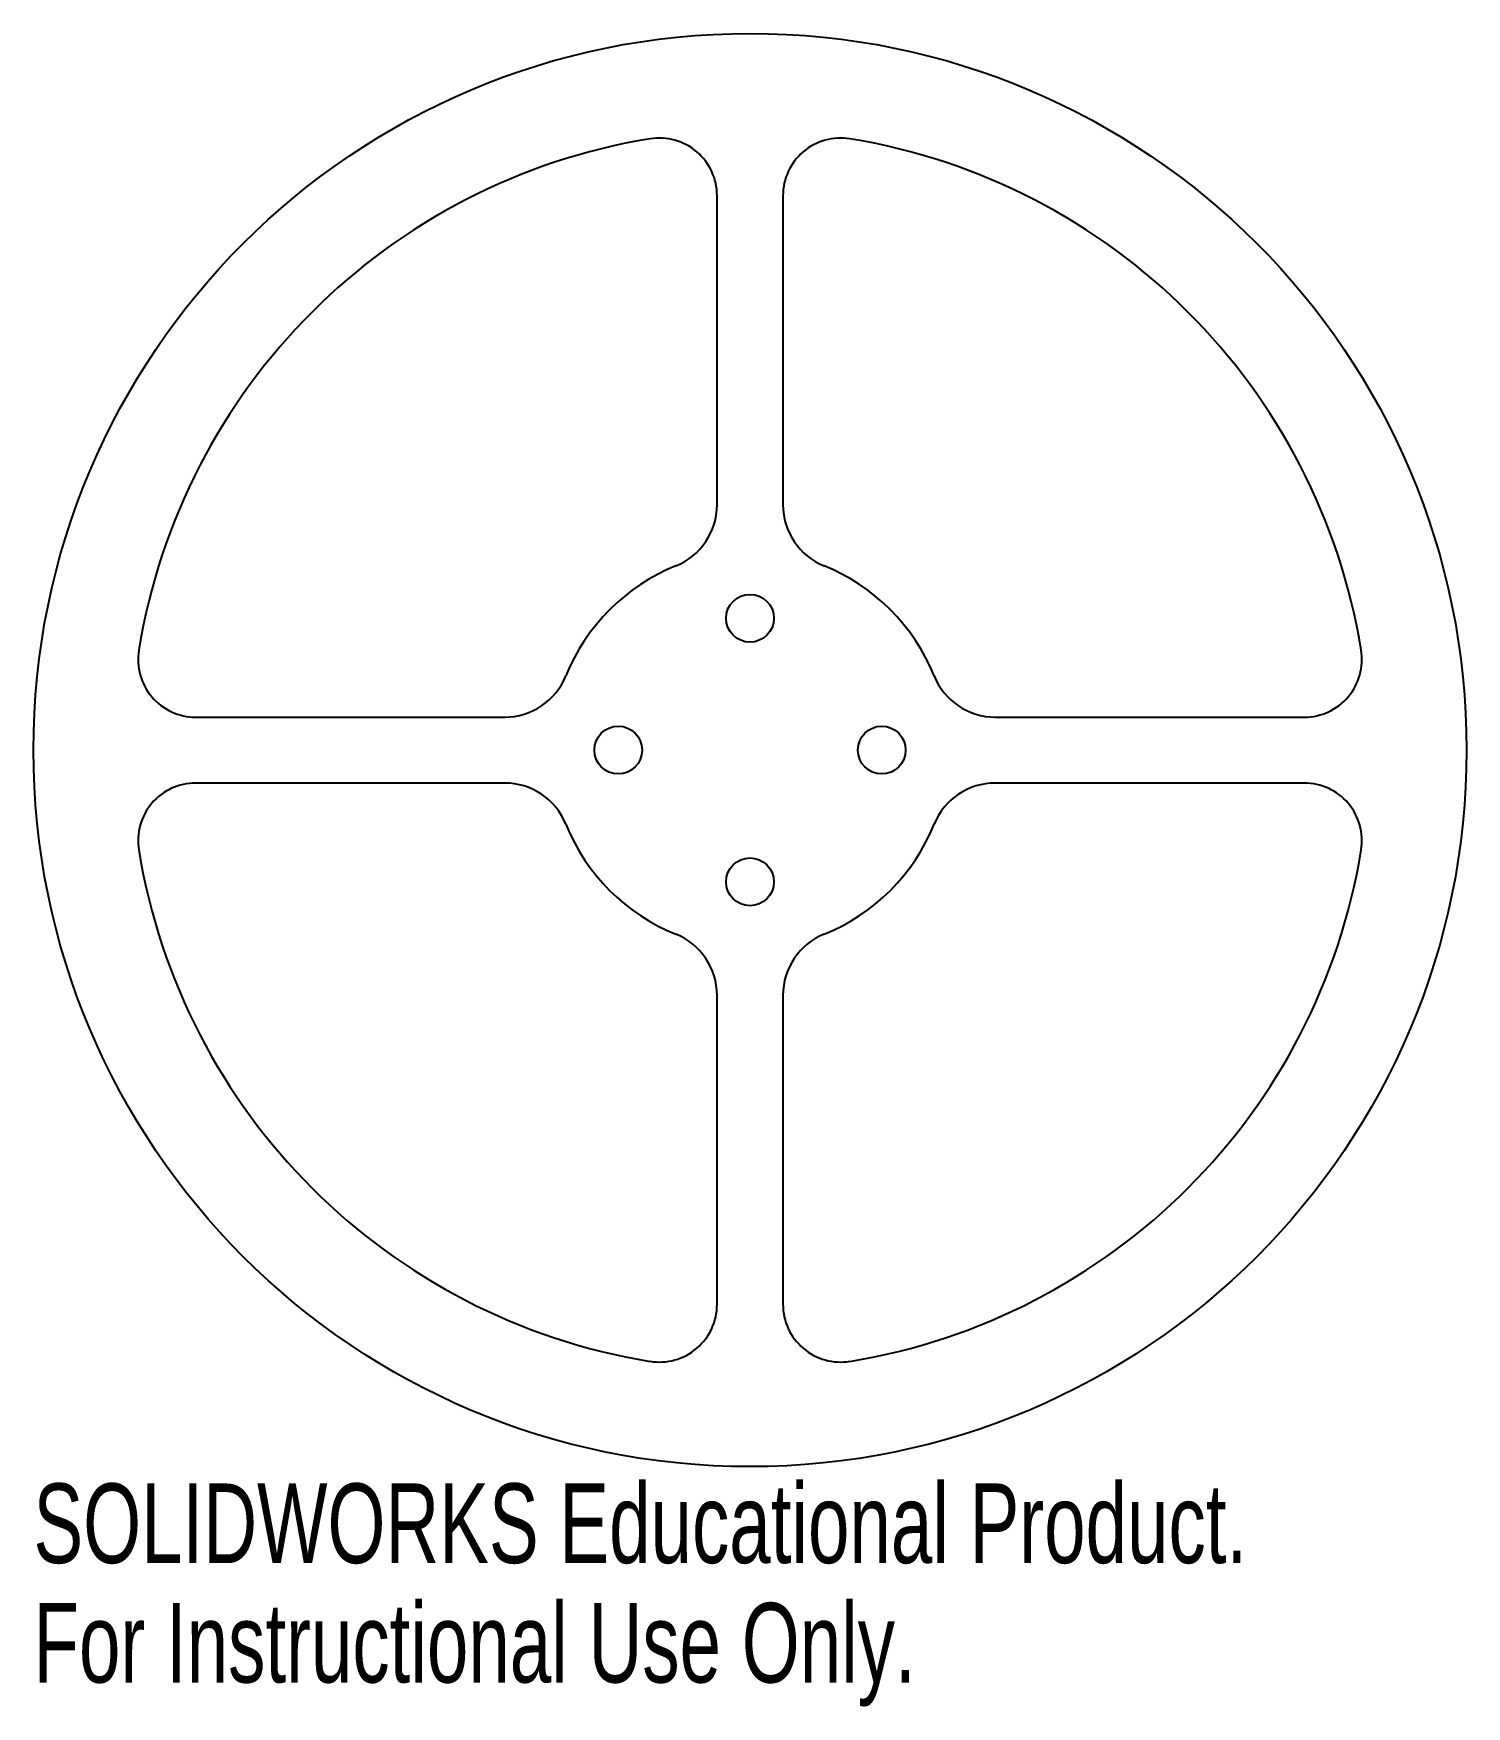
# Model space of a CAD drawing. Header units: millimetres. Extents: x -44 to 44, y -58 to 44.
import ezdxf

# ---------------------------------------------------------------- set-up
doc = ezdxf.new("R2010")
doc.units = ezdxf.units.MM
doc.styles.add('SLDTEXTSTYLE0', font='TXT', dxfattribs={"width": 0.7})

msp = doc.modelspace()

# ---------------------------------------------------------------- linework, layer by layer
at = {"color": 7, "linetype": 'Continuous', "lineweight": 25}
for p, q in [((-2, 14.89), (-2, 33.65)), ((2, 33.65), (2, 14.89)), ((-33.65, 2), (-14.89, 2)), ((14.89, 2), (33.65, 2)), ((-14.89, -2), (-33.65, -2)), ((33.65, -2), (14.89, -2)), ((-2, -33.65), (-2, -14.89)), ((2, -14.89), (2, -33.65))]:
    msp.add_line(p, q, dxfattribs=at)
for centre, radius in [((0, 0), 43.5), ((0, 8), 1.45), ((-8, 0), 1.45), ((8, 0), 1.45), ((0, -8), 1.45)]:
    msp.add_circle(centre, radius, dxfattribs=at)
for centre, radius, start, end in [((0, 0), 37.6, 99.2818, 170.7182), ((-5.5, 33.65), 3.5, 0, 99.2818), ((5.5, 33.65), 3.5, 80.7182, 180), ((0, 0), 37.6, 9.2818, 80.7182), ((-6, 14.89), 4, 291.9521, 0), ((6, 14.89), 4, 180, 248.0479), ((0, 0), 12.05, 111.9521, 158.0479), ((0, 0), 12.05, 21.9521, 68.0479), ((-33.65, 5.5), 3.5, 170.7182, 270), ((33.65, 5.5), 3.5, 270, 9.2818), ((-14.89, 6), 4, 270, 338.0479), ((14.89, 6), 4, 201.9521, 270), ((-33.65, -5.5), 3.5, 90, 189.2818), ((-14.89, -6), 4, 21.9521, 90), ((14.89, -6), 4, 90, 158.0479), ((33.65, -5.5), 3.5, 350.7182, 90), ((0, 0), 12.05, 201.9521, 248.0479), ((0, 0), 12.05, 291.9521, 338.0479), ((0, 0), 37.6, 189.2818, 260.7182), ((0, 0), 37.6, 279.2818, 350.7182), ((-6, -14.89), 4, 0, 68.0479), ((6, -14.89), 4, 111.9521, 180), ((-5.5, -33.65), 3.5, 260.7182, 0), ((5.5, -33.65), 3.5, 180, 279.2818)]:
    msp.add_arc(centre, radius, start, end, dxfattribs=at)

# ---------------------------------------------------------------- texts
at = {"color": 7, "linetype": 'Continuous', "char_height": 4.8336, "attachment_point": 1, "style": 'SLDTEXTSTYLE0'}
for s, insert in [('SOLIDWORKS Educational Product.', (-43.5, -44.52)), ('For Instructional Use Only.', (-43.5, -51.77))]:
    msp.add_mtext(s, dxfattribs=dict(at, insert=insert))

doc.saveas('drawing.dxf')
